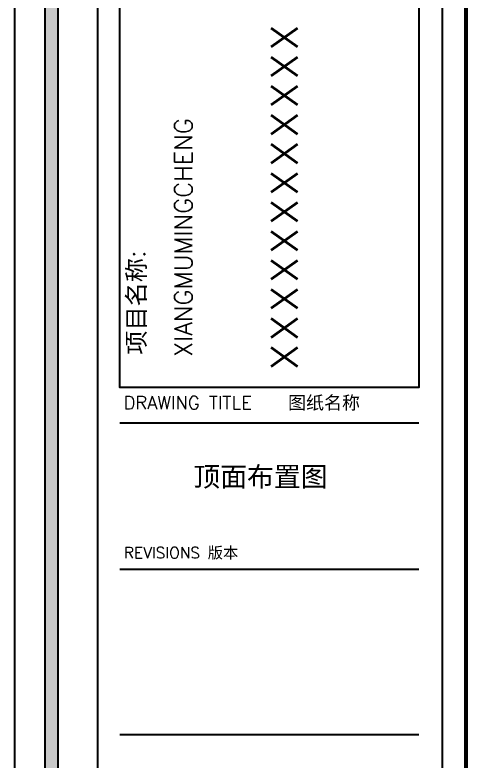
# Model space of a CAD drawing. Extents: x -9450 to 9450, y -6683 to 6682.
# Drawn here: x 7154 to 9450, y -15 to 3775 of the extents above; entities that cross this region are included whole.
import ezdxf
from ezdxf.enums import TextEntityAlignment as Align

# ---------------------------------------------------------------- set-up
doc = ezdxf.new("R2010")
doc.units = 0
doc.header["$MEASUREMENT"] = 0
doc.styles.get("Standard").update_dxf_attribs({"font": 'simplex.shx'})

# ---------------------------------------------------------------- blocks, each defined once
blk = doc.blocks.new('eet')
at = {"lineweight": 30}
for p, q in [((9450, -6682.5), (9450, 6682.5)), ((9438.5, 6666.5), (9438.5, -6666.5)), ((7154.4, -6329.3), (7154.4, 6329.3)), ((7305.6, 6329.8), (7305.6, -6329.8)), ((7373.5, -6329.8), (7373.5, 6329.8)), ((7575.5, -6329.8), (7575.5, 6329.8)), ((9322.9, 6329.8), (9322.9, -6329.8)), ((9204.6, 1700.6), (7687.8, 1700.6)), ((9204.6, 958.1), (7687.8, 958.1)), ((9204.6, 118.5), (7687.8, 118.5))]:
    blk.add_line(p, q, dxfattribs=at)
at = {"color": 7, "lineweight": 30}
blk.add_line((9438.5, 6666.5), (9438.5, -6666.5), dxfattribs=at)
at = {"lineweight": 30}
blk.add_lwpolyline([(7687.8, 5085.5), (9204.6, 5085.5), (9204.6, 1882), (7687.8, 1882)], close=True, dxfattribs=at)
blk.add_solid([(7305.6, -6329.8), (7373.5, -6329.8), (7305.6, 6666.5), (7373.5, 6666.5)], dxfattribs=at)
blk.add_text('xxxxxxxxxxxx', height=202.5, rotation=90).set_placement((8589.7, 1963.3))
at = {"ltscale": 1000}
blk.add_text('XIANGMUMINGCHENG', height=89.784, rotation=90, dxfattribs=at).set_placement((8054.5, 2643.8), align=Align.CENTER)
at = {"insert": (7725.3, 2049.1), "char_height": 90, "attachment_point": 1, "rotation": 90}
blk.add_mtext_dynamic_manual_height_columns('{\\fSimSun|b0|i0|c134|p2;项目名称}:', width=958.575, gutter_width=272.8, heights=[168.1], dxfattribs=at)
at = {"attachment_point": 1}
for s, width, gutter_width, insert, char_height in [('DRAWING TITLE    {\\fSimSun|b0|i0|c134|p2;图纸名称}', 2244.666, 1, (7705.3, 1838.4), 67), ('{\\fSimSun|b0|i0|c134|p2;顶面布置图}', 937.544, 1, (8060, 1479.3), 100), ('REVISIONS {\\fSimSun|b0|i0|c134|p2;版本}', 1335.921, 500, (7708, 1071.6), 57)]:
    blk.add_mtext_dynamic_manual_height_columns(s, width=width, gutter_width=gutter_width, heights=[0], dxfattribs=dict(at, insert=insert, char_height=char_height))

msp = doc.modelspace()

# ---------------------------------------------------------------- block references
msp.add_blockref('eet', (0, 0))

doc.saveas('drawing.dxf')
